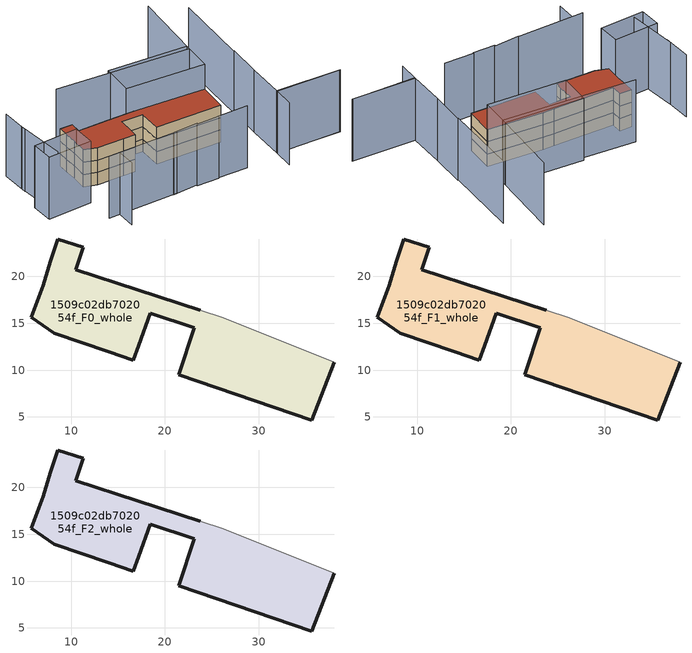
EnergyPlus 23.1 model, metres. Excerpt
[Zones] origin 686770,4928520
1509c02db702054f_F0_whole
 floor ground (EU_floor_Construction): 38.07,10.82 35.69,4.68 21.51,9.5 23.16,14.52 18.45,16.1 17.23,12.66 16.64,11.06 14.03,11.95 8.21,13.94 5.75,15.63 7,19.07 7.78,21.59 8.55,24 11.27,23.13 10.49,20.71 17.06,18.59 23.8,16.4 26.23,15.6 z0
 wall outside (EU_wall_Construction): 23.8,16.4 17.06,18.59 10.49,20.71 11.27,23.13 8.55,24 7.78,21.59 7,19.07 5.75,15.63 8.21,13.94 14.03,11.95 16.64,11.06 17.23,12.66 18.45,16.1 23.16,14.52 21.51,9.5 35.69,4.68 38.07,10.82 z0:3
 wall adiabatic (EU_wall_Construction): 38.07,10.82 26.23,15.6 23.8,16.4 z0:3
1509c02db702054f_F1_whole
 floor to 1509c02db702054f_F0_whole (EU_floor_Construction): 38.07,10.82 35.69,4.68 21.51,9.5 23.16,14.52 18.45,16.1 17.23,12.66 16.64,11.06 14.03,11.95 8.21,13.94 5.75,15.63 7,19.07 7.78,21.59 8.55,24 11.27,23.13 10.49,20.71 17.06,18.59 23.8,16.4 26.23,15.6 z3
 wall outside (EU_wall_Construction): 23.8,16.4 17.06,18.59 10.49,20.71 11.27,23.13 8.55,24 7.78,21.59 7,19.07 5.75,15.63 8.21,13.94 14.03,11.95 16.64,11.06 17.23,12.66 18.45,16.1 23.16,14.52 21.51,9.5 35.69,4.68 38.07,10.82 z3:6
 wall adiabatic (EU_wall_Construction): 38.07,10.82 26.23,15.6 23.8,16.4 z3:6
1509c02db702054f_F2_whole
 floor to 1509c02db702054f_F1_whole (EU_floor_Construction): 38.07,10.82 35.69,4.68 21.51,9.5 23.16,14.52 18.45,16.1 17.23,12.66 16.64,11.06 14.03,11.95 8.21,13.94 5.75,15.63 7,19.07 7.78,21.59 8.55,24 11.27,23.13 10.49,20.71 17.06,18.59 23.8,16.4 26.23,15.6 z6
 wall outside (EU_wall_Construction): 23.8,16.4 17.06,18.59 10.49,20.71 11.27,23.13 8.55,24 7.78,21.59 7,19.07 5.75,15.63 8.21,13.94 14.03,11.95 16.64,11.06 17.23,12.66 18.45,16.1 23.16,14.52 21.51,9.5 35.69,4.68 38.07,10.82 z6:9
 wall adiabatic (EU_wall_Construction): 38.07,10.82 26.23,15.6 23.8,16.4 z6:9
 roof outside (EU_roof_Construction): 35.69,4.68 38.07,10.82 26.23,15.6 23.8,16.4 17.06,18.59 10.49,20.71 11.27,23.13 8.55,24 7.78,21.59 7,19.07 5.75,15.63 8.21,13.94 14.03,11.95 16.64,11.06 17.23,12.66 18.45,16.1 23.16,14.52 21.51,9.5 z9
shading: 38.36,-11.07 40.01,-6.4 / 40.01,-6.4 53.98,-11.33 / 25.6,-3.15 32.13,-5.29 / 20.73,-1.72 25.58,-3.21 / 15.3,-0.06 20.93,-1.46 / 0.54,4.46 15.99,-0.28 / 2.91,3.74 1.64,-0.41 / -2.62,24.77 -4.9,13.49 / 53.81,-11.26 39.95,-6.59 / 39.95,-6.59 42.78,1.81 / 42.85,1.79 45.66,9.42 / 45.49,9.31 51.57,26.23 / 46.75,32.81 40.34,16.73 / 40.34,16.73 12.14,27.97 / -1.22,30.02 -2.91,23.7 / 2.32,10.86 -7.46,13.51 / -7.46,13.51 -6.13,18.41 / -6.13,18.41 3.65,15.76 / 3.65,15.76 2.32,10.86 / 40.74,17.72 38.07,10.82 / 38.07,10.82 21.27,17.32 / 21.27,17.32 23.94,24.22 / 23.94,24.22 40.74,17.72 z0:15
[Building]
EU S2 Campaign: North Axis=0; Terrain=City; Solar Distribution=FullExterior
[Site:Location]
Bologna: Latitude=44.5; Longitude=11.25; Time Zone=1; Elevation=37
[SizingPeriod:WeatherFileDays]
AnnualSizingPeriod: Begin Month=1; Begin Day of Month=1; End Month=12; End Day of Month=31; Day of Week for Start Day=Monday; Use Weather File Daylight Saving Period=No; Use Weather File Rain and Snow Indicators=No
[MATERIAL]
EU_InternalMass_Material: Roughness=MediumRough; Thickness=0.1; Conductivity=1; Density=1800; Specific Heat=900; Thermal Absorptance=0.9; Solar Absorptance=0.7; Visible Absorptance=0.7
[MATERIAL:NOMASS] Roughness=MediumRough; Thermal Absorptance=0.9; Solar Absorptance=0.7; Visible Absorptance=0.7
Name | Thermal Resistance
EU_wall_NoMass | 0.781309
EU_roof_NoMass | 0.418499
EU_floor_NoMass | 0.563442
[CONSTRUCTION]
EU_wall_Construction: EU_wall_NoMass
EU_roof_Construction: EU_roof_NoMass
EU_floor_Construction: EU_floor_NoMass
EU_InternalMass_Construction: EU_InternalMass_Material
[ZONE] Type=1; Multiplier=1; Ceiling Height=autocalculate; Floor Area=autocalculate; Part of Total Floor Area=Yes
Name | Volume
1509c02db702054f_F0_whole | 620.971
1509c02db702054f_F1_whole; 1509c02db702054f_F2_whole | 620.969
[INTERNALMASS] Construction=EU_InternalMass_Construction; Surface Area=206.99
Name | Zone or ZoneList
1509c02db702054f_F0_whole_EU_InternalMass | 1509c02db702054f_F0_whole
1509c02db702054f_F1_whole_EU_InternalMass | 1509c02db702054f_F1_whole
1509c02db702054f_F2_whole_EU_InternalMass | 1509c02db702054f_F2_whole
[OTHEREQUIPMENT] Fuel Type=Electricity; Design Level Calculation Method=Watts/Area; Power per Zone Floor Area=1; Fraction Latent=0; Fraction Radiant=0; Fraction Lost=0; Carbon Dioxide Generation Rate=0; EndUse Subcategory=EU_Step8_InternalGains
Name | Zone or ZoneList or Space or SpaceList | Schedule
EU_Step8_InternalGain_1509c02db702054f_F0_whole_f000 | 1509c02db702054f_F0_whole | EU_Step8_GainSchedule_1509c02db702054f_F0_whole_f000
EU_Step8_InternalGain_1509c02db702054f_F1_whole_f000 | 1509c02db702054f_F1_whole | EU_Step8_GainSchedule_1509c02db702054f_F1_whole_f000
EU_Step8_InternalGain_1509c02db702054f_F2_whole_f000 | 1509c02db702054f_F2_whole | EU_Step8_GainSchedule_1509c02db702054f_F2_whole_f000
[ZONEVENTILATION:DESIGNFLOWRATE] Schedule=EU_AlwaysOn; Design Flow Rate Calculation Method=AirChanges/Hour; Air Changes per Hour=0.692607; Ventilation Type=Natural; Fan Pressure Rise=0; Fan Total Efficiency=1; Constant Term Coefficient=1; Temperature Term Coefficient=0; Velocity Term Coefficient=0; Velocity Squared Term Coefficient=0; Minimum Indoor Temperature=-100; Maximum Indoor Temperature=100; Delta Temperature=-100; Minimum Outdoor Temperature=-100; Maximum Outdoor Temperature=100; Maximum Wind Speed=40
Name | Zone or ZoneList or Space or SpaceList
EU_ConstantAir_1509c02db702054f_F0_whole | 1509c02db702054f_F0_whole
EU_ConstantAir_1509c02db702054f_F1_whole | 1509c02db702054f_F1_whole
EU_ConstantAir_1509c02db702054f_F2_whole | 1509c02db702054f_F2_whole
[HVACTEMPLATE:THERMOSTAT] Constant Heating Setpoint=20; Constant Cooling Setpoint=50
EU_HeatOnly_1509c02db702054f_F0_whole; EU_HeatOnly_1509c02db702054f_F1_whole; EU_HeatOnly_1509c02db702054f_F2_whole
[HVACTEMPLATE:ZONE:IDEALLOADSAIRSYSTEM] System Availability Schedule=EU_AlwaysOn; Maximum Heating Supply Air Temperature=50; Minimum Cooling Supply Air Temperature=13; Maximum Heating Supply Air Humidity Ratio=0.0156; Minimum Cooling Supply Air Humidity Ratio=0.0077; Heating Limit=NoLimit; Cooling Limit=NoLimit; Heating Availability Schedule=EU_AlwaysOn; Cooling Availability Schedule=EU_CoolingOff; Dehumidification Control Type=ConstantSensibleHeatRatio; Cooling Sensible Heat Ratio=0.7; Dehumidification Setpoint=60; Humidification Control Type=None; Humidification Setpoint=30; Outdoor Air Method=None; Outdoor Air Flow Rate per Person=0.00944; Outdoor Air Flow Rate per Zone Floor Area=0; Outdoor Air Flow Rate per Zone=0; Demand Controlled Ventilation Type=None; Outdoor Air Economizer Type=NoEconomizer; Heat Recovery Type=None; Sensible Heat Recovery Effectiveness=0.7; Latent Heat Recovery Effectiveness=0.65
Name | Template Thermostat
1509c02db702054f_F0_whole | EU_HeatOnly_1509c02db702054f_F0_whole
1509c02db702054f_F1_whole | EU_HeatOnly_1509c02db702054f_F1_whole
1509c02db702054f_F2_whole | EU_HeatOnly_1509c02db702054f_F2_whole
[SIZING:ZONE] Zone Cooling Design Supply Air Temperature Input Method=SupplyAirTemperature; Zone Cooling Design Supply Air Temperature=13; Zone Heating Design Supply Air Temperature Input Method=SupplyAirTemperature; Zone Heating Design Supply Air Temperature=50; Zone Cooling Design Supply Air Humidity Ratio=0.008; Zone Heating Design Supply Air Humidity Ratio=0.008; Cooling Design Air Flow Method=DesignDay; Cooling Design Air Flow Rate=0; Cooling Minimum Air Flow per Zone Floor Area=0.000762; Cooling Minimum Air Flow=0; Cooling Minimum Air Flow Fraction=0.2; Heating Design Air Flow Method=DesignDay; Heating Design Air Flow Rate=0; Heating Maximum Air Flow per Zone Floor Area=0.002032; Heating Maximum Air Flow=0.141576; Heating Maximum Air Flow Fraction=0.3; Account for Dedicated Outdoor Air System=No; Dedicated Outdoor Air System Control Strategy=NeutralSupplyAir; Dedicated Outdoor Air Low Setpoint Temperature for Design=autosize; Dedicated Outdoor Air High Setpoint Temperature for Design=autosize; Zone Load Sizing Method=Sensible Load Only No Latent Load; Zone Latent Cooling Design Supply Air Humidity Ratio Input Method=HumidityRatioDifference; Zone Cooling Design Supply Air Humidity Ratio Difference=0.005; Zone Latent Heating Design Supply Air Humidity Ratio Input Method=HumidityRatioDifference; Zone Humidification Design Supply Air Humidity Ratio Difference=0.005
1509c02db702054f_F0_whole; 1509c02db702054f_F1_whole; 1509c02db702054f_F2_whole
[SCHEDULE:CONSTANT]
Name | Hourly Value
EU_AlwaysOn | 1
EU_CoolingOff | 0
[SCHEDULE:FILE] Column Number=1; Rows to Skip at Top=0; Number of Hours of Data=8760; Column Separator=Comma; Interpolate to Timestep=No; Minutes per Item=60; Adjust Schedule for Daylight Savings=Yes
Name | File
EU_Step8_GainSchedule_1509c02db702054f_F0_whole_f000 | ../../schedules/1509c02db702054f/1509c02db702054f_F0_whole_f000_gain.csv
EU_Step8_GainSchedule_1509c02db702054f_F1_whole_f000 | ../../schedules/1509c02db702054f/1509c02db702054f_F1_whole_f000_gain.csv
EU_Step8_GainSchedule_1509c02db702054f_F2_whole_f000 | ../../schedules/1509c02db702054f/1509c02db702054f_F2_whole_f000_gain.csv
